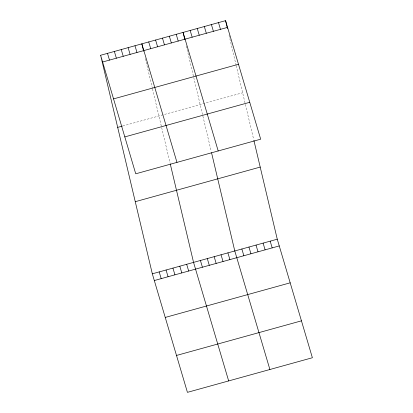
<?xml version="1.0" encoding="UTF-8"?>
<svg xmlns="http://www.w3.org/2000/svg" width="413" height="413" viewBox="0 0 413 413"><rect width="100%" height="100%" fill="white"/><g stroke="black" fill="none" stroke-linecap="round" stroke-linejoin="round"><path stroke-width="0.31" stroke-dasharray="2.06 1.55" d="M122.837 125.96L242.627 92.77M229.034 35.301L236.097 65.161M236.231 65.724L245.239 103.802M245.374 104.381L253.613 139.212M186.289 45.941L193.614 76.932M193.749 77.494L202.757 115.573M202.891 116.151L211.131 150.982M145.319 58.491L152.387 88.356M152.516 88.919L161.524 126.992M161.664 127.576L170.177 163.569"/><path stroke-width="0.62" d="M100.622 55.265L225.57 20.65L260.68 139.186L135.738 173.801L100.622 55.265L152.32 273.814L187.43 392.35L312.378 357.735L277.262 239.199L253.887 140.374M102.62 62.002L227.563 27.382M113.549 98.893L238.492 64.278M117.684 127.385L122.263 126.12M124.809 136.904L249.751 102.29M135.257 201.694L260.205 167.079M152.32 273.814L277.262 239.199M154.312 280.546L279.26 245.931M165.241 317.442L290.189 282.828M176.501 355.454L301.449 320.839M218.487 22.612L220.485 29.344M211.41 24.573L213.402 31.305M270.185 241.161L272.177 247.893M204.327 26.535L206.324 33.267M263.102 243.123L265.1 249.855M197.249 28.497L199.242 35.229M256.024 245.085L258.017 251.816M190.166 30.459L192.164 37.191M248.941 247.046L250.939 253.778M218.198 150.957L183.088 32.42L184.688 39.178M241.863 249.008L243.856 255.74M176.217 34.325L178.209 41.057M269.895 369.506L234.785 250.97L211.544 152.722M169.345 36.225L171.338 42.962M227.909 252.87L229.907 259.607M162.474 38.13L164.467 44.862M221.038 254.775L223.035 261.512M155.598 40.035L157.596 46.767M214.166 256.679L216.159 263.411M148.726 41.94L150.724 48.672M207.295 258.584L209.288 265.316M176.965 162.376L141.855 43.845L143.59 51.166M200.424 260.489L202.416 267.221M134.984 45.745L136.977 52.482M228.663 380.925L193.552 262.389L170.311 164.147M128.113 47.65L130.105 54.382M186.681 264.294L188.674 271.031M121.241 49.555L123.234 56.287M179.81 266.199L181.803 272.931M114.37 51.46L116.363 58.192M172.933 268.104L174.931 274.836M107.494 53.36L109.491 60.097M166.062 270.009L168.06 276.741M159.191 271.909L161.184 278.646M225.57 20.65L227.434 28.538"/></g></svg>
